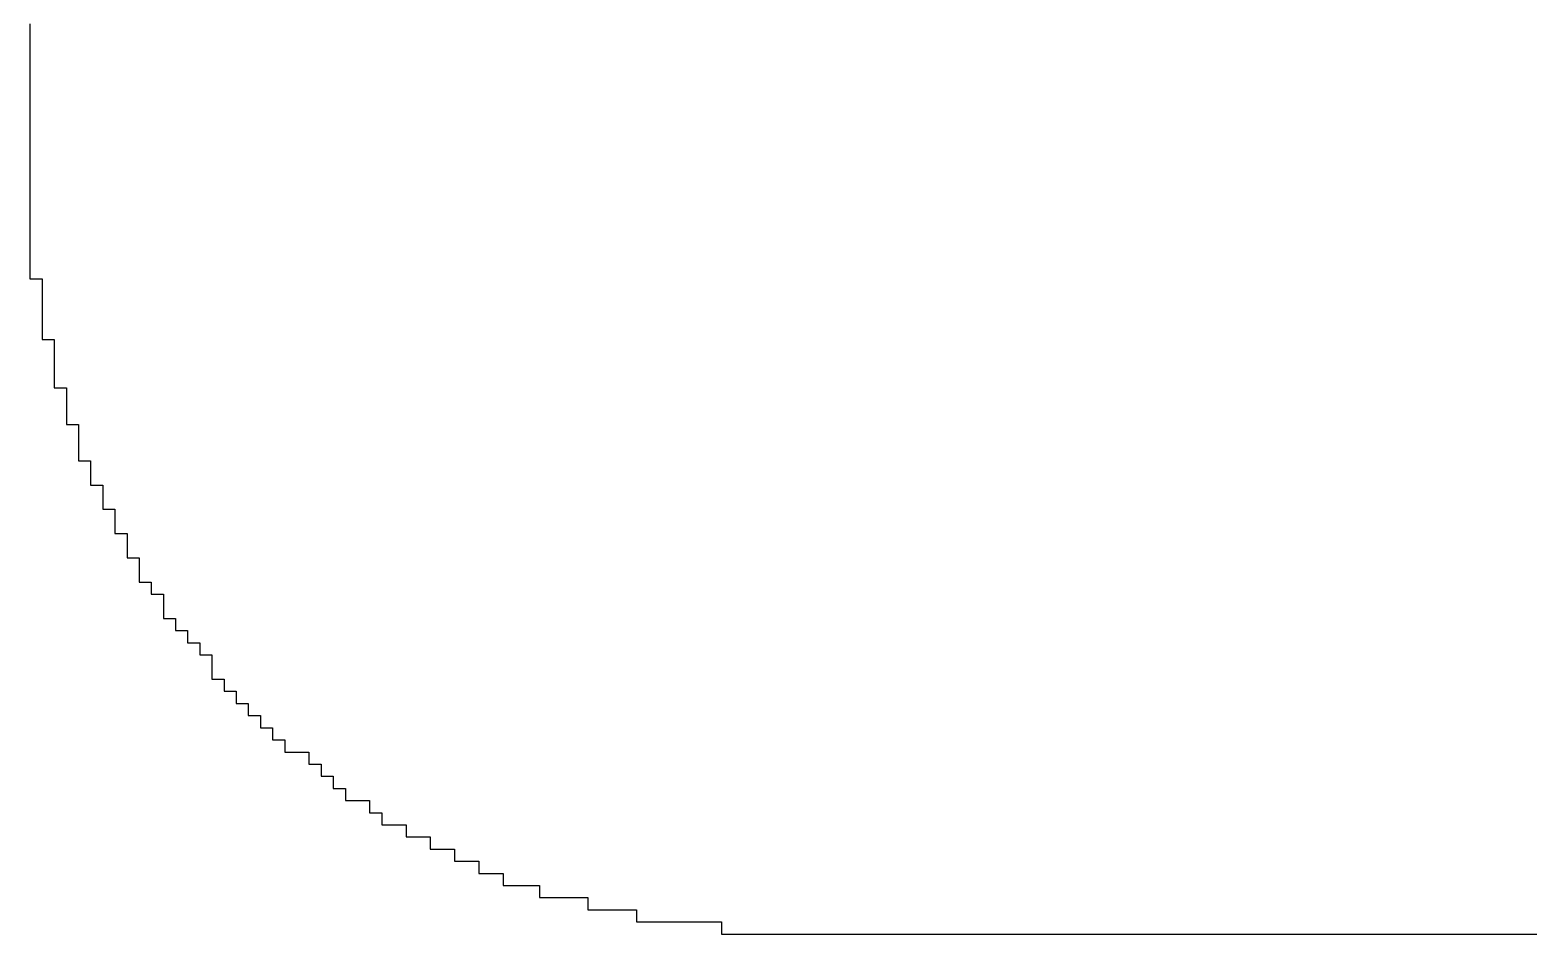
# Model space of a CAD drawing. Extents: x 23089 to 26449, y -1278 to -524.
# Drawn here: x 26310.93 to 26315.672, y -1086.56 to -1083.699 of the extents above; entities that cross this region are included whole.
import ezdxf

# ---------------------------------------------------------------- set-up
doc = ezdxf.new("R2010")
doc.units = 0
doc.header["$MEASUREMENT"] = 0
doc.layers.add('TopOverlay', color=2, linetype='CONTINUOUS')

msp = doc.modelspace()

# ---------------------------------------------------------------- linework, layer by layer
at = {"layer": 'TopOverlay'}
for p, q in [((26310.9301, -1083.6799), (26310.9301, -1083.7183)), ((26310.9301, -1083.7183), (26310.9301, -1083.7567)), ((26310.9301, -1083.7567), (26310.9301, -1083.7951)), ((26310.9301, -1083.7951), (26310.9301, -1083.8335)), ((26310.9301, -1083.8335), (26310.9301, -1083.8719)), ((26310.9301, -1083.8719), (26310.9301, -1083.9103)), ((26310.9301, -1083.9103), (26310.9301, -1083.9487)), ((26310.9301, -1083.9487), (26310.9301, -1083.9871)), ((26310.9301, -1083.9871), (26310.9301, -1084.0254)), ((26310.9301, -1084.0254), (26310.9301, -1084.0638)), ((26310.9301, -1084.0638), (26310.9301, -1084.1022)), ((26310.9301, -1084.1022), (26310.9301, -1084.1406)), ((26310.9301, -1084.1406), (26310.9301, -1084.179)), ((26310.9301, -1084.179), (26310.9301, -1084.2174)), ((26310.9301, -1084.2174), (26310.9301, -1084.2558)), ((26310.9301, -1084.2558), (26310.9301, -1084.2942)), ((26310.9301, -1084.2942), (26310.9301, -1084.3326)), ((26310.9301, -1084.3326), (26310.9301, -1084.371)), ((26310.9301, -1084.371), (26310.9301, -1084.4094)), ((26310.9301, -1084.4094), (26310.9301, -1084.4478)), ((26310.9301, -1084.4478), (26310.9301, -1084.4862)), ((26310.9301, -1084.4862), (26310.9685, -1084.4862)), ((26310.9685, -1084.4862), (26310.9685, -1084.5246)), ((26310.9685, -1084.5246), (26310.9685, -1084.563)), ((26310.9685, -1084.563), (26310.9685, -1084.6014)), ((26310.9685, -1084.6014), (26310.9685, -1084.6398)), ((26310.9685, -1084.6398), (26310.9685, -1084.6782)), ((26310.9685, -1084.6782), (26311.0069, -1084.6782)), ((26311.0069, -1084.6782), (26311.0069, -1084.7166)), ((26311.0069, -1084.7166), (26311.0069, -1084.755)), ((26311.0069, -1084.755), (26311.0069, -1084.7933)), ((26311.0069, -1084.7933), (26311.0069, -1084.8317)), ((26311.0069, -1084.8317), (26311.0453, -1084.8317)), ((26311.0453, -1084.8317), (26311.0453, -1084.8701)), ((26311.0453, -1084.8701), (26311.0453, -1084.9085)), ((26311.0453, -1084.9085), (26311.0453, -1084.9469)), ((26311.0453, -1084.9469), (26311.0837, -1084.9469)), ((26311.0837, -1084.9469), (26311.0837, -1084.9853)), ((26311.0837, -1084.9853), (26311.0837, -1085.0237)), ((26311.0837, -1085.0237), (26311.0837, -1085.0621)), ((26311.0837, -1085.0621), (26311.1221, -1085.0621)), ((26311.1221, -1085.0621), (26311.1221, -1085.1005)), ((26311.1221, -1085.1005), (26311.1221, -1085.1389)), ((26311.1221, -1085.1389), (26311.1605, -1085.1389)), ((26311.1605, -1085.1389), (26311.1605, -1085.1773)), ((26311.1605, -1085.1773), (26311.1605, -1085.2157)), ((26311.1605, -1085.2157), (26311.1989, -1085.2157)), ((26311.1989, -1085.2157), (26311.1989, -1085.2541)), ((26311.1989, -1085.2541), (26311.1989, -1085.2925)), ((26311.1989, -1085.2925), (26311.2373, -1085.2925)), ((26311.2373, -1085.2925), (26311.2373, -1085.3309)), ((26311.2373, -1085.3309), (26311.2373, -1085.3693)), ((26311.2373, -1085.3693), (26311.2757, -1085.3693)), ((26311.2757, -1085.3693), (26311.2757, -1085.4077)), ((26311.2757, -1085.4077), (26311.2757, -1085.4461)), ((26311.2757, -1085.4461), (26311.3141, -1085.4461)), ((26311.3141, -1085.4461), (26311.3141, -1085.4845)), ((26311.3141, -1085.4845), (26311.3525, -1085.4845)), ((26311.3525, -1085.4845), (26311.3525, -1085.5229)), ((26311.3525, -1085.5229), (26311.3525, -1085.5613)), ((26311.3525, -1085.5613), (26311.3909, -1085.5613)), ((26311.3909, -1085.5613), (26311.3909, -1085.5996)), ((26311.3909, -1085.5996), (26311.4293, -1085.5996)), ((26311.4293, -1085.5996), (26311.4293, -1085.638)), ((26311.4293, -1085.638), (26311.4677, -1085.638)), ((26311.4677, -1085.638), (26311.4677, -1085.6764)), ((26311.4677, -1085.6764), (26311.5061, -1085.6764)), ((26311.5061, -1085.6764), (26311.5061, -1085.7148)), ((26311.5061, -1085.7148), (26311.5061, -1085.7532)), ((26311.5061, -1085.7532), (26311.5445, -1085.7532)), ((26311.5445, -1085.7532), (26311.5445, -1085.7916)), ((26311.5445, -1085.7916), (26311.5829, -1085.7916)), ((26311.5829, -1085.7916), (26311.5829, -1085.83)), ((26311.5829, -1085.83), (26311.6212, -1085.83)), ((26311.6212, -1085.83), (26311.6212, -1085.8684)), ((26311.6212, -1085.8684), (26311.6596, -1085.8684)), ((26311.6596, -1085.8684), (26311.6596, -1085.9068)), ((26311.6596, -1085.9068), (26311.698, -1085.9068)), ((26311.698, -1085.9068), (26311.698, -1085.9452)), ((26311.698, -1085.9452), (26311.7364, -1085.9452)), ((26311.7364, -1085.9452), (26311.7364, -1085.9836)), ((26311.7364, -1085.9836), (26311.8132, -1085.9836)), ((26311.8132, -1085.9836), (26311.8132, -1086.022)), ((26311.8132, -1086.022), (26311.8516, -1086.022)), ((26311.8516, -1086.022), (26311.8516, -1086.0604)), ((26311.8516, -1086.0604), (26311.89, -1086.0604)), ((26311.89, -1086.0604), (26311.89, -1086.0988)), ((26311.89, -1086.0988), (26311.9284, -1086.0988)), ((26311.9284, -1086.0988), (26311.9284, -1086.1372)), ((26311.9284, -1086.1372), (26312.0052, -1086.1372)), ((26312.0052, -1086.1372), (26312.0052, -1086.1756)), ((26312.0052, -1086.1756), (26312.0436, -1086.1756)), ((26312.0436, -1086.1756), (26312.0436, -1086.214)), ((26312.0436, -1086.214), (26312.1204, -1086.214)), ((26312.1204, -1086.214), (26312.1204, -1086.2524)), ((26312.1204, -1086.2524), (26312.1972, -1086.2524)), ((26312.1972, -1086.2524), (26312.1972, -1086.2908)), ((26312.1972, -1086.2908), (26312.274, -1086.2908)), ((26312.274, -1086.2908), (26312.274, -1086.3292)), ((26312.274, -1086.3292), (26312.3508, -1086.3292)), ((26312.3508, -1086.3292), (26312.3508, -1086.3676)), ((26312.3508, -1086.3676), (26312.4275, -1086.3676)), ((26312.4275, -1086.3676), (26312.4275, -1086.406)), ((26312.4275, -1086.406), (26312.5427, -1086.406)), ((26312.5427, -1086.406), (26312.5427, -1086.4443)), ((26312.5427, -1086.4443), (26312.6963, -1086.4443)), ((26312.6963, -1086.4443), (26312.6963, -1086.4827)), ((26312.6963, -1086.4827), (26312.8499, -1086.4827)), ((26312.8499, -1086.4827), (26312.8499, -1086.5211)), ((26312.8499, -1086.5211), (26313.1187, -1086.5211)), ((26313.1187, -1086.5211), (26313.1187, -1086.5595)), ((26313.1187, -1086.5595), (26315.9215, -1086.5595))]:
    msp.add_line(p, q, dxfattribs=at)

doc.saveas('drawing.dxf')
